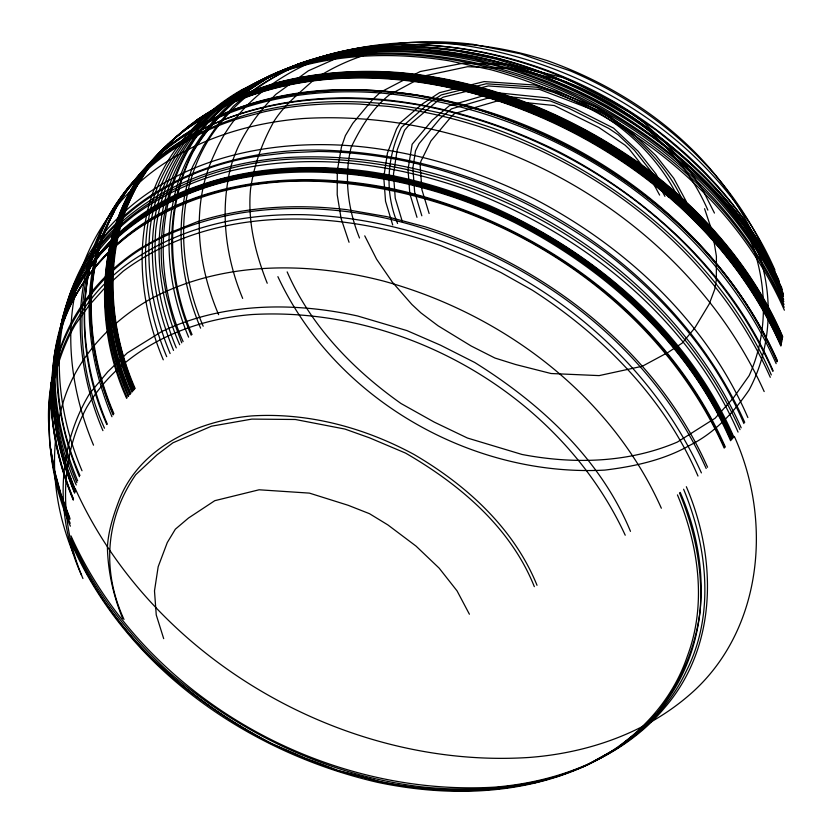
<?xml version="1.0" encoding="UTF-8"?>
<svg xmlns="http://www.w3.org/2000/svg" width="833" height="833" viewBox="0 0 833 833"><rect width="100%" height="100%" fill="white"/><g stroke="black" fill="none" stroke-linecap="round" stroke-linejoin="round"><path stroke-width="1.25" d="M51.334 382.68C49.199 422.914 57.925 463.065 73.273 500.133M51.448 382.097C49.584 422.144 58.206 462.086 73.502 498.977M52.823 375.1C50.959 415.146 59.58 455.089 74.876 491.98M53.281 372.767C51.146 413.012 59.872 453.162 75.22 490.231M48.699 425.236C44.513 345.018 93.327 267.476 166.725 235.385L169.109 234.292C235.468 204.574 311.23 202.888 381.608 217.319L384.731 217.965C521.041 248.786 648.345 339.166 706.186 468.49M48.96 429.234C45.648 358.586 82.623 288.249 144.359 253.076C192.173 224.087 249.046 213.55 304.389 214.695C469.562 220.422 632.611 321.007 701.396 472.894M51.219 383.263L53.77 359.804M52.594 376.266C55.415 287.416 116.568 212.779 199.753 185.374L201.503 184.718C254.794 166.694 312.333 163.986 367.811 171.431L369.977 171.765C411.2 177.825 451.299 189.955 489.814 205.72C594.033 251.67 687.819 331.045 733.8 437.023M55.259 352.224C47.606 399.892 56.155 448.904 74.647 493.146M55.603 350.485C47.95 398.143 56.498 447.154 74.991 491.397M56.977 343.488C49.741 390.635 58.591 438.96 76.896 482.64M57.321 341.738C50.126 388.855 59.612 437.179 77.656 480.849M53.541 360.97C62.548 290.436 114.569 231.751 178.699 204.356L179.241 204.106C244.413 176.409 317.758 174.409 386.574 187.54L387.272 187.685C530.683 217.163 665.244 310.98 725.283 446.884M71.982 289.332C50.428 348.111 58.018 413.939 81.998 470.749M61.538 321.882C89.079 211.988 205.064 157.458 310.49 158.718C487.909 159.905 666.421 266.341 740.016 429.641M61.08 324.214C72.398 282.335 97.523 244.694 131.343 217.611L133.165 216.101C161.623 194.88 194.391 180.147 228.711 171.348L229.637 171.14C265.529 162.591 302.598 160.165 339.375 162.373L340.416 162.425C383.336 165.642 425.569 175.242 466.147 189.497L469.073 190.622C583.714 234.437 688.256 317.8 738.059 432.098M59.934 330.045C79.718 248.161 155.125 192.308 234.802 176.023C265.581 169.672 297.1 167.454 328.494 168.537C497.332 178.564 663.047 281.752 733.269 437.637M59.705 331.211L66.598 309.845M59.476 332.377C87.548 217.392 213.269 165.913 321.819 171.369C492.334 179.116 660.34 282.887 731.135 440.105M58.102 339.375L64.995 318.008M105.76 222.765C74.46 285.532 80.28 360.793 107.238 423.976M75.095 282.127C117.245 189.018 223.629 148.357 320.466 150.086C496.468 154.261 672.044 259.823 744.723 422.383M66.713 309.262C93.171 237.811 162.841 191.902 235.156 176.638L235.593 176.544C265.665 170.463 296.413 168.276 327.057 169.234L327.536 169.255C496.53 179.043 662.485 282.231 732.738 438.252M66.484 310.428C104.76 206.834 222.786 164.788 325.318 169.942C494.927 178.928 661.725 282.356 732.207 438.876M66.255 311.594L75.209 291.758L86.278 273.005L100.085 254.69C205.532 140.912 385.804 159.28 512.868 221.693L514.117 222.286C606.643 269.642 688.901 344.071 730.603 440.719M64.88 318.591C84.362 267.258 127.897 227.68 177.439 205.657L179.668 204.647C244.392 177.252 317.175 175.242 385.502 188.196L388.407 188.799C531.173 218.496 664.984 312.146 724.741 447.498M113.85 212.363C80.916 274.744 86.757 350.422 113.902 413.689M124.929 193.6C80.124 258.22 83.071 344.446 113.507 414.293M138.778 177.575C95.056 242.205 96.836 327.983 127.147 397.716M75.439 290.592C122.534 200.014 231.97 165.33 328.389 170.89C496.707 181.021 661.735 284.063 731.666 439.491M73.835 298.755C124.127 207.427 235.843 173.712 334.314 182.375C497.665 195.734 656.602 296.663 724.21 448.123M140.496 175.711C96.555 240.237 98.471 326.151 128.751 395.862M147.337 169.432C100.824 232.699 104.146 320.101 134.071 389.698M115.985 204.637L128.615 187.113L133.124 182.083M142.984 171.942L152.606 159.946M154.657 158.062L139.84 176.336C96.128 240.976 97.898 326.755 128.22 396.487M156.708 156.177C98.336 219.85 96.826 317.998 130.344 394.019M157.395 155.542C98.773 219.11 97.388 317.373 130.875 393.405M159.447 153.657C100.252 217.017 98.971 315.436 132.478 391.552M160.123 153.033C100.793 216.361 99.46 314.77 133.009 390.937M162.185 151.148L148.024 168.797L135.987 187.633L126.21 207.532C103.615 266.039 110.539 332.2 134.613 389.084M162.862 150.523C102.865 213.737 101.491 312.136 135.144 388.47M152.595 160.363C120.483 191.705 97.44 232.907 91.276 277.628C84.768 324.818 93.733 373.017 111.945 416.719M168.797 143.578C97.232 205.803 89.016 315.447 126.616 398.33M153.97 158.686L170.859 141.693M173.597 139.184C100.366 200.763 92.015 311.303 129.813 394.634M152.064 160.988L169.557 145.483L186.144 133.634M150.471 162.831C211.395 104.063 300.349 86.403 382.378 93.15C547.187 108.779 708.019 210.062 776.158 363.636M143.547 170.848C166.121 149.263 192.944 132.53 221.734 120.566C283.886 96.118 352.848 93.713 418.135 104.864C568.293 132.53 710.195 229.658 772.847 371.362M191.038 124.461C167.6 142.651 147.41 165.038 132.572 190.778L131.801 192.329C99.908 254.325 105.135 329.368 131.947 392.166M174.961 137.924L193.787 122.493C284.532 59.737 404.911 63.683 505.735 97.388L507.349 97.961C625.094 139.049 731.645 223.733 782.156 339.635M172.223 140.433C236.957 81.457 330.441 66.838 414.761 77.885C569.533 98.856 717.546 196.734 781.812 341.384M170.171 142.328L188.997 126.72M168.12 144.213C232.365 85.164 325.057 70.336 409.138 80.343C565.742 100.678 715.849 199.326 781.01 345.466M198.181 119.098C160.779 146.056 130.167 184.468 118.369 229.554C104.271 282.897 112.424 339.958 133.54 390.323M169.026 146.108L187.769 132.718L209.437 120.795L232.688 110.508L257.866 102.324C299.911 90.766 344.008 88.142 387.324 91.974L417.531 95.733L447.644 101.751L477.601 109.55C604.966 149.378 722.961 237.124 776.929 361.855M191.049 124.835L212.509 111.226L236.624 99.106C301.348 71.721 374.121 69.701 442.458 82.654L445.363 83.258C588.129 112.965 721.93 206.605 781.698 341.967M190.361 125.46L197.713 120.504M188.31 127.345C210.447 111.299 235.375 99.439 261.333 91.005L261.635 90.912C308.887 76.49 359.023 73.804 407.951 79.218L408.305 79.26C472.384 86.882 534.12 108.852 590.535 139.84L591.315 140.256C672.481 187.737 743.713 256.991 781.239 344.3M186.259 129.24L206.501 115.725C288.041 69.431 387.991 70.003 476.33 94.16C606.278 131.125 725.678 220.672 780.896 346.049M268.57 77.656C237.207 95.139 211.54 121.16 193.121 151.845L192.871 152.293C164.538 208.989 167.371 277.129 192.038 334.574M197.317 119.744C221.703 102.657 249.182 90.61 277.743 82.477L279.013 82.134C318.144 72.127 358.836 69.576 399.038 72.544L400.496 72.669C487.919 80.562 571.605 114.964 642.805 165.673C702.344 210.145 753.303 267.966 782.728 336.719M195.609 121.024C220.058 103.979 247.453 91.703 276.056 83.519C316.623 72.763 358.95 70.17 400.694 73.554C560.88 89.735 716.286 188.622 782.499 337.886M194.745 121.67C285.303 59.518 405.067 63.287 505.527 96.836C624.052 137.622 731.52 222.494 782.27 339.052M199.681 119.504L209.937 113.153L233.771 101.053L262.624 90.328C309.48 76.074 359.158 73.408 407.66 78.739L443.364 84.31C495.26 94.723 544.959 114.308 591.305 139.684C672.595 187.04 743.796 256.408 781.354 343.717M587.942 764.652L617.357 748.024L637.307 732.113L657.081 712.767C680.446 683.237 695.847 647.46 700.189 609.985C703 570.001 694.805 529.882 679.499 493.001M188.435 132.083L210.114 120.16L233.532 109.862C292.019 88.09 356.118 85.57 417.333 95.181L447.602 101.178L480.985 110.081C607.059 150.263 723.669 237.634 777.179 361.262M219.36 106.093L245.162 93.837L277.92 82.696C317.508 72.481 358.711 69.91 399.403 72.992L400.007 73.033C487.003 80.936 570.376 114.933 641.368 165.257L642.795 166.256C702.209 210.822 753.23 268.549 782.614 337.303M217.652 107.374C290.019 68.087 377.005 65.328 456.036 82.748C594.835 114.111 724.262 206.261 782.385 338.469M215.081 109.3C303.524 60.903 411.689 66.807 504.871 97.628L505.881 97.95C544.938 111.924 582.475 130.021 617.649 152.012L619.627 153.345C688.964 199.639 748.919 262.968 782.041 340.218M211.644 111.872L235.552 99.773C300.713 72.065 374.069 70.076 442.875 83.196L443.583 83.342C586.994 112.83 721.555 206.646 781.583 342.55M585.162 765.912L617.378 748.201L638.38 731.457L656.998 713.444C709.945 650.99 712.225 565.024 680.186 492.376M268.903 77.469L298.943 63.881M558.172 776.335L585.245 765.923M558.256 776.262L534.192 782.937M548.614 779.115C494.281 794.307 436.502 793.401 381.504 782.197L336.928 770.431L305.326 758.644L271.1 743.609C226.826 720.306 185.322 691.432 149.482 656.414L147.202 654.176C115.902 621.22 89.298 583.506 71.388 541.606M324.912 56.009C368.155 45.065 413.335 45.211 457.317 51.136L495.583 58.987L541.637 73.2C644.513 112.257 737.153 187.873 782.333 289.697M512.128 786.831C467.282 793.276 421.446 790.538 377.255 780.917L338.167 770.515L304.909 758.103L272.849 744.14C186.644 700.053 109.581 631.601 71.346 541.034M757.145 241.497C725.095 191.892 681.3 150.804 632.653 117.713L629.623 115.797C589.629 91.588 546.917 71.7 501.653 59.601L499.269 58.966C433.587 42.4 362.834 40.952 298.453 63.839L269.059 77.094L237.551 97.503C206.438 123.107 182.396 157.676 174.139 197.556C163.393 244.152 170.276 293.372 188.612 337.146M770.598 264.592C738.59 204.272 688.495 155.323 632.445 117.161L631.851 116.787C590.982 91.869 547.302 71.461 500.966 59.081L500.487 58.956C424.32 39.755 339.718 40.078 268.944 77.375L267.226 78.333C236.603 95.41 211.467 120.827 193.287 150.669L192.017 152.928C163.684 209.635 166.506 277.774 191.184 335.22M686.298 201.544L673.72 178.231L655.81 155.49L632.716 133.457L604.55 112.288L596.084 107.103L560.203 92.994L534.942 85.049L484.16 81.582L439.491 92.682L422.321 104.01L400.267 122.753L396.55 128.907L387.449 153.064L383.763 177.231L385.533 201.263L392.728 225.014M682.748 200.691C665.859 162.966 634.35 134.602 600.989 111.424L553.601 92.369L537.306 87.257L486.222 83.769L441.303 94.92L430.224 102.23L401.412 127.366C386.772 157.25 384.638 192.61 397.58 223.473M679.187 199.826C661.548 162.341 630.893 131.302 595.231 110.737L539.659 89.454L488.284 85.945L443.104 97.169L438.127 100.449L408.472 125.658L404.567 130.312L397.154 149.992L393.468 174.159L395.238 198.192L402.433 221.942M668.514 197.234L655.925 173.92L638.026 151.169L613.609 128.157L575.405 108.873L547.531 97.909L494.49 92.473L449.32 105.749L432.171 120.316L412.137 144.265L408.024 169.557L409.794 193.589L416.989 217.33M664.953 196.369L652.364 173.056L634.465 150.304L618.096 134.707L608.871 128.48L568.793 108.259L550.249 100.96L496.905 95.483L451.486 108.852L440.074 118.546L419.061 143.651L415.49 150.898L412.876 168.016L414.647 192.048L421.842 215.799M659.621 195.078L647.033 171.754L629.134 149.013L625.104 145.181L598.958 127.553L554.32 105.531L500.539 100.022L454.735 113.486L451.934 115.87L430.911 140.985L420.8 161.508L420.155 165.715L421.925 189.747L429.12 213.498M714.454 213.071L702.583 189.695L686.84 166.777L667.327 144.463L644.148 122.888L631.154 112.809L614.202 102.449L576.467 83.352L562.837 77.584L509.036 64.433L462.659 63.308L420.207 71.534L380.598 92.14L372.549 99.648L352.796 123.336L345.372 135.644L341.426 147.087L337.303 170.838L337.209 194.724L341.124 218.579L349.048 242.268M707.863 210.155C681.217 148.43 625.76 103.709 563.577 80.947L515.117 68.639L467.532 66.702L424.622 75.865L389.323 94.868C372.382 108.363 360.293 128.105 351.068 147.524C343.821 177.658 347.975 209.479 359.512 237.988M364.75 235.854L376.61 259.23L392.353 282.148L411.877 304.462L420.936 312.896L438.085 325.797L471.134 345.987L494.906 358.023L515.658 364.531L551.05 373.517L599.114 375.61L642.358 366.228L668.139 352.349L682.237 343.05L694.691 328.119L709.154 304.128L714.704 289.426L716.318 280.127L716.411 256.252L712.486 232.386L704.572 208.698M469.406 614.223L457.057 590.889L439.158 568.148L416.052 546.115L387.897 524.936L369.467 513.68L348.121 505.277L309.407 493.115L259.105 489.783L214.779 500.685L188.477 518.043L175.347 529.194L167.277 542.575L158.176 566.721L154.49 590.899L156.25 614.931L163.695 638.651M537.025 585.297C513.701 527.903 466.386 485.108 413.907 454.391C364.427 427.631 308.168 412.377 251.66 415.927C198.202 420.603 139.809 447.092 119.181 500.05C113.413 515.273 108.29 530.881 107.405 547.26C107.946 571.73 113.423 595.762 122.607 618.409M534.338 586.661C510.462 527.133 459.722 484.452 405.567 453.1L369.55 437.846L344.945 429.068L295.351 419.488L251.837 419.103L211.478 426.194L172.9 442.823L157.031 454.828L135.769 474.664C105.322 518.553 101.73 571.23 124.002 619.45M287.166 271.891C310.792 326.036 353.307 369.8 401.048 403.536L434.253 422.112L467.459 438.043L522.01 454.464C573.76 464.366 628.457 462.971 677.416 442.042L715.078 418.26L733.165 398.226L749.096 375.714C769.317 331.513 767.224 279.378 748.492 235.021M767.099 256.491C729.614 171.463 654.821 106.905 570.251 70.878L520.51 53.822L472.8 44.274C430.13 39.193 386.345 41.421 345.237 54.468L308.397 70.774L275.765 94.421C252.586 118.213 232.74 147.358 227.919 180.938C221.047 220.526 227.315 261.489 242.674 298.401M757.436 244.059C719.587 154.99 636.527 92.338 547.135 60.58L544.376 59.747C470.291 36.444 383.701 34.382 316.519 77.958L314.614 79.166C300.39 92.109 284.907 104.364 274.369 120.691C262.437 141.777 254.107 164.757 250.587 188.768C247.391 221.057 255.367 253.399 267.226 283.241M625.229 535.213C560.796 395.894 404.828 305.878 252.212 314.53C187.342 319.539 120.868 349.391 86.819 407.181C58.466 459.67 59.737 524.405 82.946 578.55M277.899 276.65C334.564 398.663 471.186 477.236 604.862 470.093C634.434 466.47 664.297 459.993 690.359 445.02C714.849 432.723 733.821 412.366 749.086 389.99C773.909 343.592 773.857 286.573 753.23 238.665M774.982 270.204C720.326 145.296 591.44 62.767 458.733 44.67L455.026 44.17C414.459 40.328 373.226 42.691 333.908 53.843L330.857 54.884C281.721 70.94 235.583 104.302 214.945 152.98C190.341 204.106 197.057 263.832 218.621 314.666M778.761 280.232C711.663 131 544.709 35.486 382.493 45.159C321.58 50.042 258.678 74.064 220.308 123.523C173.649 180.022 175.565 261.697 203.179 326.224M779.396 281.898C753.261 220.901 707.811 170.057 655.696 129.802L628.29 111.757L599.125 94.972L568.325 79.552C462.7 33.83 324.047 23.845 233.375 106.322L217.111 125.502L203.491 145.702L192.558 166.819C173.785 219.1 179.178 277.545 200.607 328.15M770.39 264.03L781.708 288.031M661.34 508.224C610.735 394.415 501.83 313.437 383.295 281.013L379.13 279.971C304.451 261.447 221.661 261.854 152.22 298.11L149.18 299.724C112.476 321.049 80.801 353.577 65.963 393.822C47.189 446.113 52.594 504.548 74.022 555.163M630.477 531.35C600.468 458.671 540.325 403.422 474.779 362.522L440.522 345.195L406.952 330.597L357.649 315.999C292.768 301.629 222.38 302.671 161.508 331.68L127.282 352.953L107.769 371.789L89.829 393.28C56.498 447.852 55.134 517.595 81.582 575.218M783.291 293.632C749.294 212.811 681.956 150.711 607.903 106.312L607.361 106.01C542.304 70.284 469.041 48.106 394.467 48.189L370.425 49.314L347.017 51.979C288.041 61.163 230.47 89.693 195.005 138.965L194.745 139.34C155.542 198.993 154.334 277.431 183.114 341.603M783.364 294.778L772.358 271.339L759.186 248.213L743.411 224.9C645.617 99.262 474.092 20.117 315.447 59.258A290.988 210.124 28.4 0 0 275.463 73.512C242.632 88.121 214.206 111.664 193.027 140.621C168.381 179.157 157.604 225.878 162.268 271.339L166.485 295.58L172.972 319.237L181.75 342.863M783.478 296.496C720.441 154.282 569.439 61.403 416.625 49.876L414.095 49.793C384.044 48.574 353.838 50.678 324.401 56.956L322.111 57.435C263.249 71.409 206.147 106.791 179.157 162.57C150.055 219.371 154.532 287.447 179.699 344.747M783.666 299.349C766.016 258.157 740.089 220.912 709.341 188.435L707.79 186.769C670.627 150.367 627.738 119.952 581.434 96.295L549.343 82.332L519.73 71.284L474.768 59.205C406.858 45.294 333.783 46.908 269.757 75.584L240.352 91.963C192.683 122.43 162.185 175.149 155.656 230.897L155.552 232.688C152.908 272.099 161.258 311.552 176.273 347.882M783.811 301.629C735.612 189.778 631.414 109.935 517.772 72.086L513.607 70.774C424.112 43.243 319.851 41.161 238.405 92.765L235.583 94.639C195.172 121.441 167.318 164.184 156.135 211.051C146.806 257.876 155.49 306.7 173.535 350.401M783.999 304.482C712.715 145.234 534.297 43.597 361.407 53.895C298.235 58.789 233.813 83.227 192.1 132.572C168.62 162.373 151.7 198.296 149.43 236.562C146.618 276.546 154.813 316.665 170.119 353.546M784.186 307.335C741.412 208.417 654.915 133.644 557.433 90.859L555.226 89.902C444.208 42.806 299.609 32.966 203.908 117.974L202.617 119.213C176.679 146.421 155.355 179.803 148.92 217.361C140.413 264.3 148.441 312.969 166.694 356.68M784.374 310.188C731.436 189.549 616.201 104.219 491.054 69.785L448.956 60.778C390.667 51.459 329.649 53.791 274.015 74.751L241.976 89.683C200.003 113.684 165.423 152.397 150.763 198.848C134.884 251.826 142.047 309.397 163.268 359.825M707.561 467.24C655.686 350.245 545.75 265.758 425.673 226.951L386.866 216.642L346.726 209.656C296.892 203.773 245.777 206.386 197.733 221.568L165.882 234.302L140.579 248.213C101.105 273.484 70.461 311.969 57.352 357.222C41.4 411.856 48.543 471.28 70.201 523.332M697.981 476.039C664.536 398.226 602.759 335.501 532.225 290.123L500.977 272.568L471.634 258.386L441.126 245.756C338.989 208.979 214.206 203.668 123.232 271.162L104.989 287.687L89.079 305.482L75.439 324.454C40.005 385.658 42.983 462.544 70.388 526.185M71.013 535.89C142.516 695.565 321.288 797.368 494.635 787.143C558.068 782.031 623.115 757.624 664.713 707.665C717.827 646.2 717.078 558.266 686.34 486.722M71.169 538.18C92.911 589.098 127.407 633.726 167.881 671.19C238.394 732.561 326.203 774.898 419.311 786.581L421.092 786.8C467.126 791.662 514.159 789.09 558.651 775.804L560.14 775.325C613.265 758.259 662.173 722.7 686.225 671.242C715.276 614.587 707.227 546.261 683.612 489.231M71.503 543.314C125.585 667.577 248.172 752.615 377.901 782.416L380.483 782.947C447.727 796.66 520.052 795.046 583.475 766.735L585.453 765.839C631.789 743.942 670.919 705.28 687.392 656.081C707.061 603.706 698.502 545.396 677.448 494.885M75.449 489.065C152.283 658.57 343.727 769.4 528.788 757.478C589.181 753.001 649.469 731.843 694.514 690.38C763.278 626.291 771.847 519.126 734.331 436.409M777.428 360.668C701.053 189.862 506.589 78.833 320.976 90.537C267.112 94.785 213.206 111.57 170.099 144.869C129.354 177.137 100.345 224.192 92.494 275.806C85.914 322.996 94.92 371.206 113.121 414.907M773.097 370.768C731.749 274.817 651.125 199.982 559.578 152.095L558.495 151.575C505.131 124.992 447.415 106.572 388.043 100.095C295.34 90.276 192.204 111.684 129.594 185.853L129.011 186.509C74.345 252.68 73.294 348.558 106.843 424.58M771.316 374.923C721.628 260.667 618.096 176.242 503.486 131.999C392.843 90.651 255.637 83.998 157.312 159.665C76.23 222.265 63.829 339.01 104.489 428.214M770.296 377.307C703.614 227.669 549.499 126.783 389.115 106.468L360.023 104.115C327.942 102.688 295.715 104.906 264.311 111.768L239.019 118.463C181.302 136.123 128.501 174.493 101.449 229.419C70.149 292.185 75.97 367.447 102.917 430.64M764.173 391.562C685.944 218.277 491.314 107.186 302.806 118.546C254.044 122.482 205.595 136.352 164.413 163.268C121.785 191.288 89.454 234.802 77.084 284.49C63.839 338 72.429 394.832 93.515 445.155M747.857 417.541C706.509 321.59 625.885 246.755 534.338 198.868L533.255 198.348C479.881 171.765 422.175 153.345 362.792 146.868C270.1 137.049 166.964 158.457 104.354 232.626L103.771 233.271C48.647 300.765 45.336 397.914 79.958 475.508M743.931 423.591C715.016 355.993 665.713 298.589 607.736 254.034L605.695 252.42C522.78 191.444 421.748 152.481 318.185 151.46L286.719 152.856L256.168 156.417C176.502 168.87 98.898 217.59 69.462 295.267L68.868 297.089C47.908 355.389 55.78 420.467 79.447 476.695M741.193 427.829C664.807 257.022 470.343 145.994 284.73 157.697C230.866 161.946 176.96 178.731 133.853 212.03C50.74 274.536 34.788 393.832 76.251 484.983M75.334 489.648C62.996 459.733 54.968 427.985 53.218 395.613M75.105 490.814C62.767 460.899 54.739 429.151 52.989 396.779M74.762 492.563C62.423 462.648 54.395 430.9 52.646 398.528M73.387 499.561C61.048 469.645 53.02 437.898 51.271 405.525M69.868 518.199L61.09 494.573L54.603 470.926L50.438 447.383M69.941 519.344L61.163 495.718L54.676 472.061L50.511 448.518"/></g></svg>
